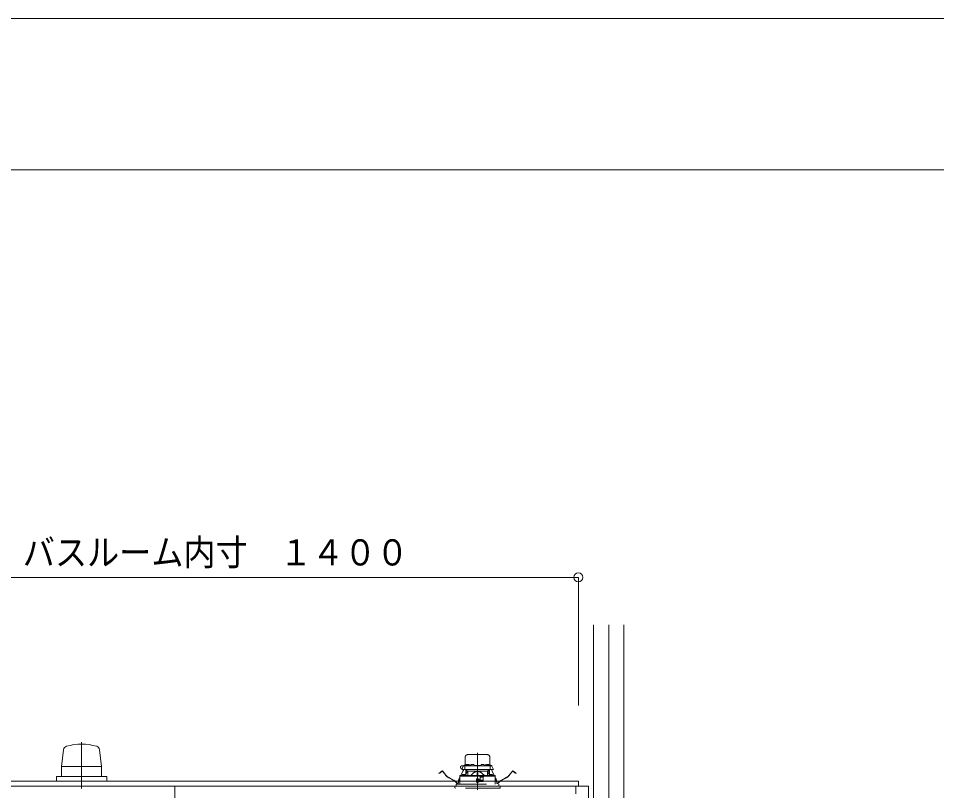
# Model space of a CAD drawing. Units: millimetres on the paper. Extents: x -305 to 305, y -152 to 152.
# Drawn here: x -119.9 to -59.2, y 97.5 to 148.5 of the extents above; entities that cross this region are included whole.
import ezdxf
from ezdxf.enums import TextEntityAlignment as Align

# ---------------------------------------------------------------- set-up
doc = ezdxf.new("R2010")
doc.units = ezdxf.units.MM
doc.linetypes.add('DASHED2', pattern=[3, 2, -1])
doc.linetypes.add('LONG_CHAIN', pattern=[21, 18, -1, 1, -1])
for name, color, linetype, lineweight in [('0-0_0', 7, 'Continuous', 9), ('0-1_VIEW0001', 7, 'DASHED2', 9), ('0-4_図面枠', 3, 'Continuous', 9), ('0-5_DEFPOINTS', 7, 'Continuous', 9)]:
    doc.layers.add(name, color=color, linetype=linetype, lineweight=lineweight)
doc.styles.add('ＭＳ ゴシック', font='')
doc.styles.get('ＭＳ ゴシック').set_extended_font_data('MS Gothic')

# ---------------------------------------------------------------- blocks, each defined once
blk = doc.blocks.new('_ORIGIN')
at = {"layer": '0-0_0'}
blk.add_line((0, 0), (-1, 0), dxfattribs=at)
blk.add_circle((0, 0), 0.5, dxfattribs=at)

msp = doc.modelspace()

# ---------------------------------------------------------------- linework, layer by layer
at = {"layer": '0-0_0'}
for p, q in [((-128.918, 111.558), (-83.451, 111.558)), ((-82.851, 103.098), (-82.851, 111.558))]:
    msp.add_line(p, q, dxfattribs=at)
at = {"layer": '0-1_VIEW0001', "linetype": 'Continuous'}
for p, q in [((-81.852, 108.425), (-81.852, 25.025)), ((-79.852, 108.425), (-79.852, 25.025)), ((-116.872, 100.173), (-117.01, 99.058)), ((-114.497, 100.173), (-114.36, 99.058)), ((-117.01, 99.058), (-114.36, 99.058)), ((-117.01, 99.058), (-117.01, 98.391)), ((-114.36, 99.058), (-114.36, 98.391)), ((-117.351, 98.391), (-117.351, 98.091)), ((-117.351, 98.391), (-114.018, 98.391)), ((-114.018, 98.391), (-114.018, 98.091)), ((-130.185, 97.758), (-82.185, 97.758)), ((-129.518, 98.091), (-82.851, 98.091)), ((-109.518, 31.225), (-109.518, 97.758)), ((-83.018, 97.758), (-83.018, 97.258)), ((-82.851, 98.091), (-82.851, 97.758)), ((-82.185, 32.558), (-82.185, 97.758))]:
    msp.add_line(p, q, dxfattribs=at)
at = {"layer": '0-1_VIEW0001', "linetype": 'LONG_CHAIN'}
for p, q in [((-80.851, 108.425), (-80.851, 20.025)), ((-115.685, 100.672), (-115.685, 97.599)), ((-89.518, 99.97), (-89.518, 97.509))]:
    msp.add_line(p, q, dxfattribs=at)
at = {"layer": '0-1_VIEW0001'}
for p, q in [((-90.341, 99.138), (-90.331, 99.681)), ((-90.164, 99.845), (-88.872, 99.845)), ((-88.705, 99.681), (-88.696, 99.138)), ((-90.451, 99.115), (-90.54, 99.115)), ((-90.464, 99.085), (-90.452, 99.112)), ((-90.452, 99.112), (-90.449, 99.119)), ((-90.434, 99.105), (-90.324, 99.105)), ((-90.418, 99.138), (-90.156, 99.138)), ((-90.357, 99.072), (-90.36, 98.871)), ((-90.357, 99.138), (-90.357, 99.168)), ((-90.34, 99.185), (-90.34, 99.185)), ((-90.324, 99.105), (-90.201, 99.105)), ((-90.274, 99.166), (-90.276, 99.138)), ((-90.237, 99.198), (-90.238, 99.198)), ((-90.201, 99.105), (-88.835, 99.105)), ((-90.157, 99.133), (-90.16, 99.105)), ((-90.131, 99.198), (-90.133, 99.198)), ((-90.12, 99.165), (-90.121, 99.165)), ((-90.015, 99.165), (-90.016, 99.165)), ((-89.98, 99.138), (-89.954, 99.138)), ((-89.976, 99.105), (-89.979, 99.133)), ((-89.954, 99.155), (-89.955, 99.105)), ((-89.92, 99.188), (-89.782, 99.188)), ((-89.748, 99.105), (-89.749, 99.155)), ((-89.749, 99.138), (-89.287, 99.138)), ((-89.287, 99.155), (-89.288, 99.105)), ((-89.254, 99.188), (-89.116, 99.188)), ((-89.081, 99.105), (-89.082, 99.155)), ((-89.082, 99.138), (-89.056, 99.138)), ((-89.057, 99.133), (-89.06, 99.105)), ((-89.02, 99.165), (-89.021, 99.165)), ((-88.915, 99.165), (-88.916, 99.165)), ((-88.903, 99.198), (-88.905, 99.198)), ((-88.88, 99.138), (-88.618, 99.138)), ((-88.876, 99.105), (-88.879, 99.133)), ((-88.835, 99.105), (-88.712, 99.105)), ((-88.798, 99.198), (-88.799, 99.198)), ((-88.76, 99.138), (-88.762, 99.166)), ((-88.712, 99.105), (-88.602, 99.105)), ((-88.696, 99.185), (-88.696, 99.185)), ((-88.679, 99.168), (-88.679, 99.138)), ((-88.679, 99.072), (-88.676, 98.871)), ((-88.587, 99.119), (-88.584, 99.112)), ((-88.584, 99.112), (-88.572, 99.085)), ((-88.572, 99.085), (-88.472, 98.871)), ((-92.076, 98.601), (-91.996, 98.662)), ((-92.068, 98.591), (-92.076, 98.601)), ((-91.989, 98.652), (-92.068, 98.591)), ((-91.996, 98.662), (-91.861, 98.765)), ((-91.854, 98.756), (-91.989, 98.652)), ((-91.638, 98.502), (-91.831, 98.753)), ((-91.822, 98.76), (-91.629, 98.509)), ((-91.13, 98.159), (-91.423, 98.318)), ((-91.417, 98.328), (-91.124, 98.169)), ((-90.716, 98.289), (-90.691, 98.342)), ((-90.69, 98.418), (-90.692, 97.891)), ((-90.667, 98.475), (-90.684, 98.458)), ((-90.684, 98.458), (-90.684, 98.418)), ((-90.667, 98.475), (-89.518, 98.485)), ((-90.628, 98.475), (-90.493, 98.763)), ((-90.482, 98.758), (-90.615, 98.475)), ((-90.527, 98.855), (-90.546, 98.855)), ((-90.342, 98.855), (-90.527, 98.855)), ((-90.508, 98.505), (-90.511, 98.476)), ((-90.511, 98.476), (-90.327, 98.476)), ((-90.482, 98.758), (-90.493, 98.763)), ((-90.454, 98.819), (-90.482, 98.758)), ((-90.471, 98.537), (-90.472, 98.537)), ((-90.45, 98.855), (-90.464, 98.824)), ((-90.437, 98.855), (-90.454, 98.819)), ((-90.366, 98.537), (-90.367, 98.537)), ((-90.222, 98.871), (-90.36, 98.871)), ((-90.212, 98.855), (-90.342, 98.855)), ((-90.327, 98.476), (-90.33, 98.505)), ((-90.197, 98.718), (-90.313, 98.478)), ((-90.301, 98.501), (-90.301, 98.855)), ((-90.285, 98.855), (-90.285, 98.718)), ((-90.189, 98.718), (-90.285, 98.718)), ((-90.199, 98.782), (-90.271, 98.855)), ((-88.814, 98.871), (-90.222, 98.871)), ((-88.824, 98.855), (-90.212, 98.855)), ((-90.168, 98.479), (-90.168, 98.751)), ((-89.543, 98.751), (-89.543, 98.484)), ((-89.518, 98.485), (-88.369, 98.475)), ((-89.493, 98.751), (-89.493, 98.484)), ((-89.375, 98.418), (-89.108, 98.418)), ((-89.143, 98.351), (-89.341, 98.351)), ((-89.147, 98.068), (-89.142, 98.384)), ((-89.141, 98.385), (-89.128, 98.398)), ((-89.141, 98.075), (-89.141, 98.385)), ((-88.868, 98.479), (-88.868, 98.751)), ((-88.751, 98.718), (-88.847, 98.718)), ((-88.723, 98.478), (-88.839, 98.718)), ((-88.765, 98.855), (-88.838, 98.782)), ((-88.694, 98.855), (-88.824, 98.855)), ((-88.676, 98.871), (-88.814, 98.871)), ((-88.751, 98.718), (-88.751, 98.855)), ((-88.735, 98.855), (-88.735, 98.501)), ((-88.706, 98.505), (-88.709, 98.476)), ((-88.709, 98.476), (-88.525, 98.476)), ((-88.509, 98.855), (-88.694, 98.855)), ((-88.676, 98.871), (-88.509, 98.871)), ((-88.669, 98.537), (-88.67, 98.537)), ((-88.582, 98.819), (-88.599, 98.855)), ((-88.572, 98.824), (-88.586, 98.855)), ((-88.572, 98.824), (-88.544, 98.763)), ((-88.564, 98.537), (-88.565, 98.537)), ((-88.544, 98.763), (-88.554, 98.758)), ((-88.421, 98.475), (-88.554, 98.758)), ((-88.544, 98.763), (-88.408, 98.475)), ((-88.525, 98.476), (-88.528, 98.505)), ((-88.472, 98.871), (-88.509, 98.871)), ((-88.49, 98.855), (-88.509, 98.855)), ((-88.352, 98.458), (-88.369, 98.475)), ((-88.352, 98.418), (-88.352, 98.458)), ((-88.345, 97.891), (-88.346, 98.418)), ((-88.345, 98.342), (-88.32, 98.289)), ((-87.912, 98.169), (-87.619, 98.328)), ((-87.613, 98.318), (-87.906, 98.159)), ((-87.407, 98.509), (-87.214, 98.76)), ((-87.205, 98.753), (-87.398, 98.502)), ((-87.047, 98.652), (-87.182, 98.756)), ((-87.175, 98.765), (-87.04, 98.662)), ((-86.968, 98.591), (-87.047, 98.652)), ((-87.04, 98.662), (-86.961, 98.601)), ((-86.961, 98.601), (-86.968, 98.591)), ((-88.018, 97.758), (-91.018, 97.758)), ((-91.018, 97.758), (-91.009, 97.655)), ((-90.928, 97.891), (-88.108, 97.891)), ((-90.928, 97.891), (-90.928, 97.758)), ((-90.799, 97.984), (-90.784, 98.069)), ((-90.773, 98.068), (-90.787, 97.982)), ((-90.691, 98.315), (-90.705, 98.284)), ((-89.593, 98.245), (-89.591, 98.025)), ((-89.586, 98.155), (-89.592, 98.155)), ((-89.448, 98.251), (-89.587, 98.251)), ((-89.585, 98.1), (-89.587, 98.251)), ((-89.518, 98.101), (-89.585, 98.1)), ((-89.585, 98.035), (-89.585, 98.1)), ((-89.518, 98.035), (-89.585, 98.035)), ((-89.585, 98.018), (-89.448, 98.018)), ((-89.518, 98.251), (-89.518, 98.101)), ((-89.451, 98.1), (-89.518, 98.101)), ((-89.451, 98.035), (-89.518, 98.035)), ((-89.451, 98.1), (-89.449, 98.251)), ((-89.451, 98.035), (-89.451, 98.1)), ((-89.146, 98.155), (-89.45, 98.155)), ((-89.441, 98.205), (-89.441, 98.245)), ((-89.441, 98.025), (-89.441, 98.058)), ((-89.411, 98.171), (-89.438, 98.198)), ((-89.431, 98.068), (-89.148, 98.068)), ((-89.351, 98.168), (-89.404, 98.168)), ((-88.331, 98.284), (-88.345, 98.315)), ((-88.249, 97.982), (-88.263, 98.068)), ((-88.252, 98.069), (-88.237, 97.984)), ((-88.108, 97.758), (-88.108, 97.891)), ((-88.027, 97.655), (-88.018, 97.758))]:
    msp.add_line(p, q, dxfattribs=at)
for points in [[(-90.36, 98.871), (-90.528, 98.871), (-90.564, 98.871), (-90.464, 99.085)], [(-90.173, 99.203), (-90.173, 99.198), (-90.196, 99.198), (-90.196, 99.203)], [(-90.056, 99.169), (-90.056, 99.165), (-90.08, 99.165), (-90.08, 99.169)], [(-88.956, 99.169), (-88.956, 99.165), (-88.98, 99.165), (-88.98, 99.169)], [(-88.84, 99.203), (-88.84, 99.198), (-88.863, 99.198), (-88.863, 99.203)], [(-89.35, 98.393), (-89.375, 98.418), (-90.69, 98.418)], [(-90.683, 98.458), (-90.673, 98.458), (-90.662, 98.458), (-90.65, 98.458), (-90.636, 98.459), (-90.622, 98.459), (-90.606, 98.459), (-90.589, 98.459), (-90.571, 98.459), (-90.551, 98.459), (-90.531, 98.459), (-90.51, 98.46), (-90.487, 98.46), (-90.464, 98.46), (-90.439, 98.46), (-90.414, 98.46), (-90.388, 98.461), (-90.36, 98.461), (-90.332, 98.461), (-90.303, 98.461), (-90.273, 98.462), (-90.243, 98.462), (-90.211, 98.462), (-90.179, 98.463), (-90.146, 98.463), (-90.113, 98.463), (-90.079, 98.463), (-90.044, 98.464), (-90.009, 98.464), (-89.973, 98.464), (-89.937, 98.465), (-89.9, 98.465), (-89.863, 98.465), (-89.826, 98.466), (-89.788, 98.466), (-89.75, 98.466), (-89.712, 98.467), (-89.673, 98.467), (-89.635, 98.467), (-89.596, 98.468)], [(-90.493, 98.763), (-90.464, 98.824), (-90.454, 98.819)], [(-90.407, 98.541), (-90.407, 98.537), (-90.431, 98.537), (-90.431, 98.541)], [(-90.199, 98.782), (-90.168, 98.751), (-89.543, 98.751)], [(-90.189, 98.718), (-90.187, 98.722), (-90.185, 98.726), (-90.183, 98.73), (-90.181, 98.734), (-90.179, 98.738), (-90.177, 98.742), (-90.175, 98.747), (-90.173, 98.751), (-90.171, 98.755)], [(-89.543, 98.741), (-89.569, 98.738), (-89.595, 98.733), (-89.62, 98.727), (-89.645, 98.719), (-89.669, 98.709), (-89.693, 98.698), (-89.716, 98.685), (-89.738, 98.672), (-89.76, 98.657), (-89.781, 98.642), (-89.802, 98.626), (-89.822, 98.609), (-89.842, 98.592), (-89.861, 98.575), (-89.88, 98.557), (-89.899, 98.538), (-89.917, 98.519), (-89.935, 98.5), (-89.952, 98.481)], [(-89.596, 98.468), (-89.557, 98.468), (-89.518, 98.468), (-89.481, 98.468), (-89.444, 98.468), (-89.407, 98.467), (-89.37, 98.467), (-89.333, 98.467), (-89.297, 98.466), (-89.26, 98.466), (-89.224, 98.466), (-89.188, 98.465), (-89.153, 98.465), (-89.118, 98.465), (-89.083, 98.464), (-89.049, 98.464), (-89.015, 98.464), (-88.981, 98.464), (-88.948, 98.463), (-88.916, 98.463), (-88.884, 98.463), (-88.853, 98.462), (-88.823, 98.462), (-88.793, 98.462), (-88.763, 98.462), (-88.735, 98.461), (-88.707, 98.461), (-88.68, 98.461), (-88.654, 98.461), (-88.629, 98.461), (-88.604, 98.46), (-88.581, 98.46), (-88.558, 98.46), (-88.536, 98.46), (-88.515, 98.46), (-88.495, 98.459), (-88.476, 98.459), (-88.459, 98.459), (-88.442, 98.459), (-88.426, 98.459)], [(-89.493, 98.751), (-89.518, 98.751), (-89.543, 98.751)], [(-89.493, 98.751), (-88.868, 98.751), (-88.838, 98.782)], [(-89.084, 98.481), (-89.104, 98.502), (-89.124, 98.523), (-89.144, 98.544), (-89.165, 98.565), (-89.186, 98.585), (-89.208, 98.604), (-89.23, 98.623), (-89.253, 98.641), (-89.277, 98.658), (-89.302, 98.674), (-89.327, 98.689), (-89.353, 98.702), (-89.38, 98.714), (-89.407, 98.724), (-89.435, 98.732), (-89.464, 98.737), (-89.493, 98.741)], [(-89.35, 98.393), (-89.341, 98.385), (-89.341, 98.178)], [(-88.346, 98.418), (-89.108, 98.418), (-89.128, 98.398)], [(-88.865, 98.755), (-88.863, 98.751), (-88.861, 98.747), (-88.859, 98.742), (-88.857, 98.738), (-88.855, 98.734), (-88.853, 98.73), (-88.851, 98.726), (-88.849, 98.722), (-88.847, 98.718)], [(-88.605, 98.541), (-88.605, 98.537), (-88.629, 98.537), (-88.629, 98.541)], [(-88.554, 98.758), (-88.582, 98.819), (-88.572, 98.824)], [(-88.426, 98.459), (-88.411, 98.459), (-88.397, 98.459), (-88.384, 98.458), (-88.373, 98.458), (-88.363, 98.458), (-88.353, 98.458)], [(-88.06, 97.625), (-88.324, 97.625), (-90.976, 97.625)]]:
    msp.add_lwpolyline(points, dxfattribs=at)
at = {"layer": '0-1_VIEW0001', "linetype": 'Continuous'}
msp.add_lwpolyline([(-130.185, 97.758), (-82.185, 97.758), (-82.185, 97.258)], dxfattribs=at)
for centre, radius, start, end in [((-116.608, 100.14), 0.267, 106.53198, 172.96659), ((-115.685, 97.039), 3.503, 73.43213, 106.56787), ((-114.762, 100.14), 0.267, 7.03341, 73.46802)]:
    msp.add_arc(centre, radius, start, end, dxfattribs=at)
at = {"layer": '0-1_VIEW0001'}
for centre, radius, start, end in [((-90.164, 99.678), 0.167, 90, 179), ((-88.872, 99.678), 0.167, 1, 90), ((-90.54, 99.011), 0.103, 90, 266.04026), ((-90.434, 99.071), 0.0333, 90, 155), ((-90.418, 99.105), 0.0333, 90, 155), ((-90.34, 99.168), 0.0167, 90, 179), ((-90.324, 99.071), 0.0333, 90, 179), ((-90.241, 99.163), 0.0333, 106.25703, 175), ((-90.185, 98.971), 0.233, 103.21298, 106.25703), ((-90.185, 98.971), 0.233, 96.61914, 102.90381), ((-90.194, 99.013), 0.191, 92.17251, 95.2877), ((-90.205, 99.161), 0.0425, 78.75189, 85.33016), ((-90.165, 99.161), 0.0425, 94.66984, 101.24811), ((-90.175, 99.013), 0.191, 84.7123, 87.82749), ((-90.185, 98.971), 0.233, 77.09619, 83.38086), ((-90.124, 99.13), 0.0333, 106.25703, 175), ((-90.068, 98.938), 0.233, 103.21298, 106.25703), ((-90.185, 98.971), 0.233, 73.74297, 76.78702), ((-90.129, 99.163), 0.0333, 10.42157, 73.74297), ((-90.068, 98.938), 0.233, 96.61914, 102.90381), ((-90.077, 98.979), 0.191, 92.17251, 95.2877), ((-90.088, 99.128), 0.0425, 78.75189, 85.33016), ((-90.048, 99.128), 0.0425, 94.66984, 101.24811), ((-90.059, 98.979), 0.191, 84.7123, 87.82749), ((-90.068, 98.938), 0.233, 77.09619, 83.38086), ((-90.068, 98.938), 0.233, 73.74297, 76.78702), ((-90.012, 99.13), 0.0333, 5, 73.74297), ((-89.92, 99.155), 0.0333, 90, 179), ((-89.782, 99.155), 0.0333, 1, 90), ((-89.254, 99.155), 0.0333, 90, 179), ((-89.116, 99.155), 0.0333, 1, 90), ((-89.024, 99.13), 0.0333, 106.25703, 175), ((-88.968, 98.938), 0.233, 103.21298, 106.25703), ((-88.968, 98.938), 0.233, 96.61914, 102.90381), ((-88.977, 98.979), 0.191, 92.17251, 95.2877), ((-88.988, 99.128), 0.0425, 78.75189, 85.33016), ((-88.948, 99.128), 0.0425, 94.66984, 101.24811), ((-88.959, 98.979), 0.191, 84.7123, 87.82749), ((-88.968, 98.938), 0.233, 77.09619, 83.38086), ((-88.907, 99.163), 0.0333, 106.25703, 169.57843), ((-88.851, 98.971), 0.233, 103.21298, 106.25703), ((-88.968, 98.938), 0.233, 73.74297, 76.78702), ((-88.851, 98.971), 0.233, 96.61914, 102.90381), ((-88.912, 99.13), 0.0333, 5, 73.74297), ((-88.861, 99.013), 0.191, 92.17251, 95.2877), ((-88.871, 99.161), 0.0425, 78.75189, 85.33016), ((-88.831, 99.161), 0.0425, 94.66984, 101.24811), ((-88.842, 99.013), 0.191, 84.7123, 87.82749), ((-88.851, 98.971), 0.233, 77.09619, 83.38086), ((-88.851, 98.971), 0.233, 73.74297, 76.78702), ((-88.795, 99.163), 0.0333, 5, 73.74297), ((-88.712, 99.071), 0.0333, 1, 90), ((-88.696, 99.168), 0.0167, 1, 90), ((-88.618, 99.105), 0.0333, 25, 90), ((-88.602, 99.071), 0.0333, 25, 90), ((-91.844, 98.743), 0.0283, 37.5, 127.5), ((-91.844, 98.743), 0.0167, 37.5, 127.5), ((-91.099, 98.916), 0.68, 217.5, 241.50714), ((-91.099, 98.916), 0.668, 217.5, 241.50714), ((-90.546, 98.871), 0.0167, 180, 270), ((-90.475, 98.502), 0.0333, 106.25703, 175), ((-90.419, 98.31), 0.233, 103.21298, 106.25703), ((-90.419, 98.31), 0.233, 96.61914, 102.90381), ((-90.428, 98.351), 0.191, 92.17251, 95.2877), ((-90.439, 98.499), 0.0425, 78.75189, 85.33016), ((-90.399, 98.499), 0.0425, 94.66984, 101.24811), ((-90.41, 98.351), 0.191, 84.7123, 87.82749), ((-90.419, 98.31), 0.233, 77.09619, 83.38086), ((-90.419, 98.31), 0.233, 73.74297, 76.78702), ((-90.342, 98.871), 0.0167, 180, 270), ((-90.363, 98.502), 0.0333, 5, 73.74297), ((-88.673, 98.502), 0.0333, 106.25703, 175), ((-88.694, 98.871), 0.0167, 270, 0), ((-88.617, 98.31), 0.233, 103.21298, 106.25703), ((-88.617, 98.31), 0.233, 96.61914, 102.90381), ((-88.626, 98.351), 0.191, 92.17251, 95.2877), ((-88.637, 98.499), 0.0425, 78.75189, 85.33016), ((-88.597, 98.499), 0.0425, 94.66984, 101.24811), ((-88.608, 98.351), 0.191, 84.7123, 87.82749), ((-88.617, 98.31), 0.233, 77.09619, 83.38086), ((-88.617, 98.31), 0.233, 73.74297, 76.78702), ((-88.561, 98.502), 0.0333, 5, 73.74297), ((-88.49, 98.871), 0.0167, 270, 0), ((-87.937, 98.916), 0.668, 298.49286, 322.5), ((-87.937, 98.916), 0.68, 298.49286, 322.5), ((-87.192, 98.743), 0.0283, 52.5, 142.5), ((-87.192, 98.743), 0.0167, 52.5, 142.5), ((-91.512, 97.456), 0.8, 38.69274, 61.50714), ((-91.512, 97.456), 0.812, 38.69274, 61.50714), ((-90.843, 97.991), 0.0567, 218.69274, 350.44527), ((-90.843, 97.991), 0.045, 218.69274, 350.44527), ((-89.951, 97.929), 0.845, 154.81694, 170.44527), ((-89.951, 97.929), 0.833, 154.81694, 170.44527), ((-89.431, 98.205), 0.01, 180, 225), ((-89.431, 98.058), 0.01, 90, 180), ((-89.404, 98.178), 0.01, 225, 270), ((-89.351, 98.178), 0.01, 270, 0), ((-89.085, 97.929), 0.833, 9.55473, 25.18306), ((-89.085, 97.929), 0.845, 9.55473, 25.18306), ((-88.193, 97.991), 0.0567, 189.55473, 321.30726), ((-88.193, 97.991), 0.045, 189.55473, 321.30726), ((-87.524, 97.456), 0.812, 118.49286, 141.30726), ((-87.524, 97.456), 0.8, 118.49286, 141.30726), ((-90.976, 97.658), 0.0333, 185, 270), ((-88.06, 97.658), 0.0333, 270, 355)]:
    msp.add_arc(centre, radius, start, end, dxfattribs=at)
at = {"layer": '0-4_図面枠'}
msp.add_lwpolyline([(-291.017, -138.498), (108.983, -138.498), (108.983, 138.502), (-291.017, 138.502)], close=True, dxfattribs=at)
at = {"layer": '0-5_DEFPOINTS'}
msp.add_line((118.983, 148.502), (-301.017, 148.502), dxfattribs=at)

# ---------------------------------------------------------------- block references
at = {"layer": '0-0_0', "xscale": 0.6, "yscale": 0.6}
msp.add_blockref('_ORIGIN', (-82.851, 111.558), dxfattribs=at)

# ---------------------------------------------------------------- texts
at = {"layer": '0-0_0', "style": 'ＭＳ ゴシック', "width": 0.9}
msp.add_text('バスルーム内寸\u3000１４００', height=1.73, dxfattribs=at).set_placement((-119.572, 111.828), align=Align.BOTTOM_LEFT)

doc.saveas('drawing.dxf')
